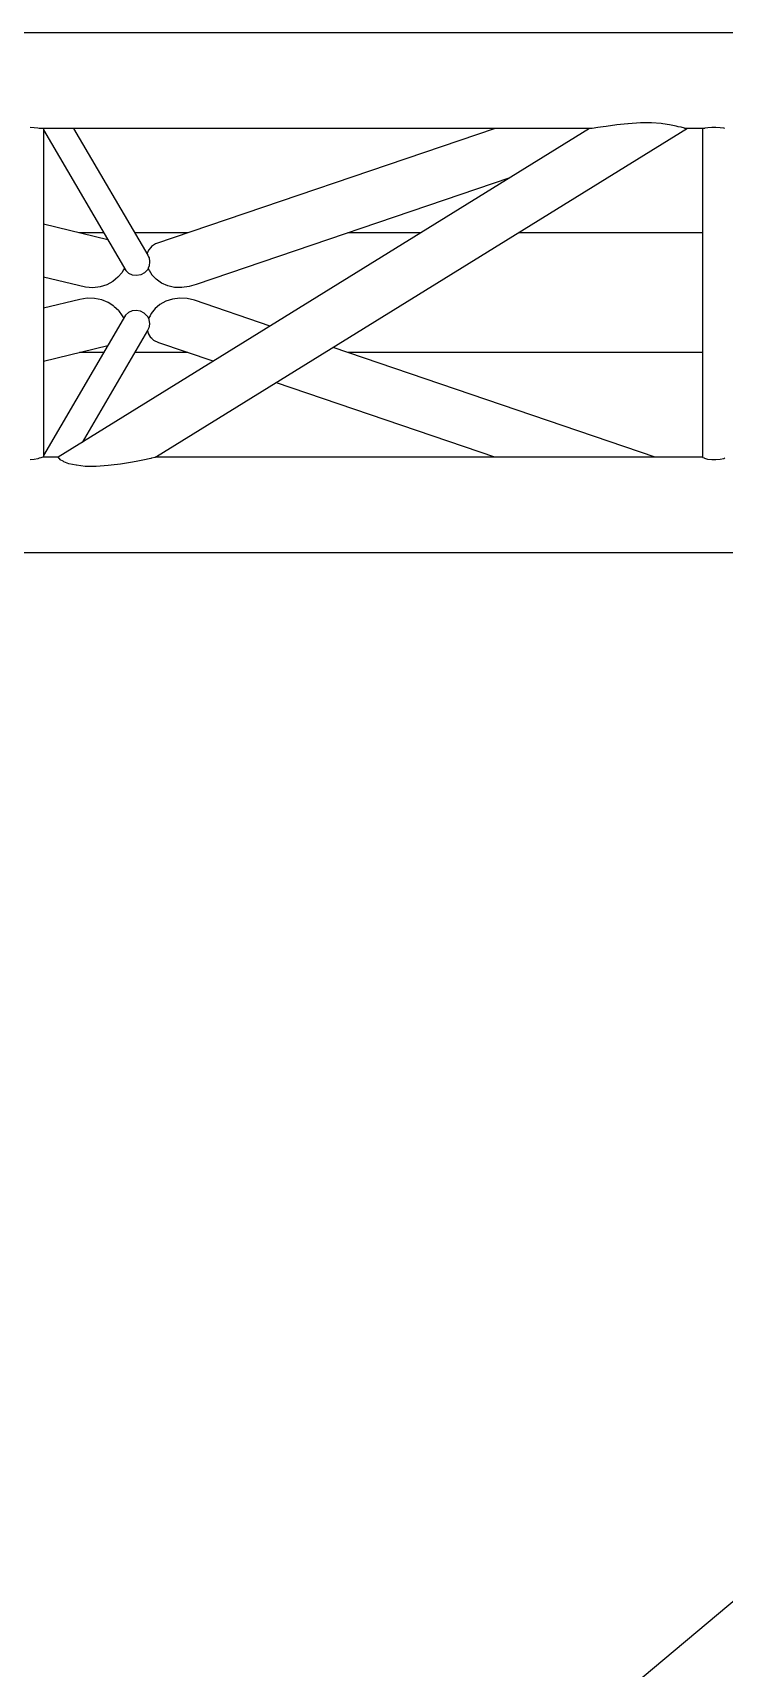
# Model space of a CAD drawing. Header units: millimetres. Extents: x 150209.93 to 150215.05, y 136675.65 to 136679.93.
# Drawn here: x 150211.1219 to 150211.1806, y 136677.022 to 136677.1608 of the extents above; entities that cross this region are included whole.
import ezdxf

# ---------------------------------------------------------------- set-up
doc = ezdxf.new("R2010")
doc.units = ezdxf.units.MM
doc.header["$LTSCALE"] = 0.25
doc.linetypes.add('CENTER', pattern=[50.8, 31.75, -6.35, 6.35, -6.35])
doc.linetypes.add('XKITLINE00', pattern=[0])

# ---------------------------------------------------------------- blocks, each defined once
blk = doc.blocks.new('çatıı')
at = {"color": 8, "linetype": 'XKITLINE00'}
for p, q in [((11718.97, 7650.57), (10454.1, 7650.57)), ((10968.79, 7610.28), (10967.03, 7610.38)), ((10970.38, 7610.08), (10968.79, 7610.28)), ((10970.88, 7609.97), (10970.38, 7610.08)), ((11205.36, 7609.97), (10970.88, 7609.97)), ((10971.64, 7609.96), (10970.88, 7609.97)), ((10972.45, 7609.95), (10971.64, 7609.96)), ((10972.26, 7609.97), (10972.23, 7609.95)), ((10972.61, 7609.93), (10972.45, 7609.95)), ((10972.65, 7609.97), (10972.61, 7609.93)), ((10972.73, 7609.97), (10972.73, 7470.61)), ((10972.73, 7609.34), (11007.69, 7549.65)), ((11204.41, 7609.94), (10978.91, 7470.45)), ((10985.48, 7609.97), (11016.96, 7556.21)), ((11164.43, 7609.97), (11020.29, 7560.97)), ((11245.95, 7609.97), (11020.64, 7470.6)), ((11205.35, 7609.97), (11204.41, 7609.94)), ((11204.53, 7609.97), (11204.47, 7609.95)), ((11205.49, 7609.97), (11205.35, 7609.97)), ((11207.89, 7610.37), (11205.49, 7609.97)), ((11210.26, 7610.63), (11207.89, 7610.37)), ((11211.48, 7610.86), (11210.26, 7610.63)), ((11216.02, 7611.47), (11211.48, 7610.86)), ((11220.62, 7611.88), (11216.02, 7611.47)), ((11220.88, 7611.92), (11220.62, 7611.88)), ((11225.99, 7612.29), (11220.88, 7611.92)), ((11230.71, 7612.32), (11225.99, 7612.29)), ((11234.78, 7612.02), (11230.71, 7612.32)), ((11235.47, 7611.88), (11234.78, 7612.02)), ((11238.32, 7611.57), (11235.47, 7611.88)), ((11241.12, 7610.99), (11238.32, 7611.57)), ((11242.03, 7610.63), (11241.12, 7610.99)), ((11243.25, 7610.45), (11242.03, 7610.63)), ((11244.73, 7610.03), (11243.25, 7610.45)), ((11244.73, 7610.03), (11244.78, 7609.97)), ((11253.19, 7609.97), (11244.78, 7609.97)), ((11245.77, 7609.95), (11244.78, 7609.97)), ((11245.83, 7609.93), (11245.77, 7609.95)), ((11245.91, 7609.97), (11245.83, 7609.93)), ((11252.6, 7609.96), (11252.32, 7609.94)), ((11252.32, 7609.94), (11252.32, 7470.49)), ((11252.48, 7609.97), (11252.46, 7609.95)), ((11253.18, 7609.97), (11252.6, 7609.96)), ((11253.41, 7610.05), (11253.18, 7609.97)), ((11254.67, 7610.26), (11253.41, 7610.05)), ((11256.26, 7610.37), (11254.67, 7610.26)), ((11258.02, 7610.37), (11256.26, 7610.37)), ((11259.78, 7610.27), (11258.02, 7610.37)), ((11261.37, 7610.08), (11259.78, 7610.27)), ((11261.87, 7609.97), (11261.37, 7610.08)), ((11170.63, 7589.05), (11037.55, 7543.81)), ((11000.04, 7562.7), (10972.73, 7569.34)), ((10998.3, 7565.67), (10987.81, 7565.67)), ((11034.12, 7565.67), (11011.34, 7565.67)), ((11132.84, 7565.67), (11101.87, 7565.67)), ((11252.32, 7565.67), (11174.33, 7565.67)), ((11017.24, 7558.33), (11016.61, 7556.67)), ((11018.29, 7559.52), (11017.24, 7558.33)), ((11018.53, 7559.85), (11018.29, 7559.52)), ((11020.29, 7560.97), (11018.53, 7559.85)), ((11007.13, 7550.59), (11006.61, 7549.84)), ((11016.96, 7556.21), (11016.83, 7556.3)), ((11017.11, 7550.45), (11016.83, 7549.96)), ((11016.96, 7556.21), (11017.33, 7555.48)), ((11017.17, 7550.68), (11017.11, 7550.45)), ((11017.52, 7551.71), (11017.17, 7550.68)), ((11017.17, 7550.69), (11017.44, 7550.01)), ((11017.33, 7555.48), (11017.54, 7555.09)), ((11017.44, 7550.01), (11017.57, 7549.83)), ((11017.69, 7553.35), (11017.52, 7551.71)), ((11017.54, 7555.09), (11017.72, 7553.55)), ((11017.72, 7553.55), (11017.69, 7553.35)), ((10987.63, 7543.31), (10972.73, 7546.93)), ((10987.63, 7543.31), (10987.54, 7543.34)), ((10990.63, 7542.59), (10987.63, 7543.31)), ((10999.66, 7543.67), (10996.8, 7542.78)), ((11002.17, 7545.05), (10999.66, 7543.67)), ((11003.28, 7546.02), (11002.17, 7545.05)), ((11004.32, 7546.8), (11003.28, 7546.02)), ((11006.09, 7548.84), (11004.32, 7546.8)), ((11006.61, 7549.84), (11006.09, 7548.84)), ((11008.93, 7548.48), (11007.69, 7549.65)), ((11010.5, 7547.77), (11008.93, 7548.48)), ((11012.24, 7547.56), (11010.5, 7547.77)), ((11013.99, 7547.89), (11012.24, 7547.56)), ((11015.57, 7548.72), (11013.99, 7547.89)), ((11016.7, 7549.83), (11015.57, 7548.72)), ((11016.83, 7549.96), (11016.7, 7549.83)), ((11017.57, 7549.83), (11018.72, 7547.86)), ((11018.72, 7547.86), (11020.53, 7546.02)), ((11020.53, 7546.02), (11020.59, 7545.96)), ((11022.8, 7544.35), (11020.59, 7545.96)), ((11025.44, 7543.19), (11022.8, 7544.35)), ((11028.39, 7542.54), (11025.44, 7543.19)), ((11037.55, 7543.81), (11034.6, 7542.86)), ((10988.12, 7537.43), (10972.73, 7533.68)), ((10991.25, 7537.9), (10988.12, 7537.43)), ((10993.74, 7542.41), (10990.63, 7542.59)), ((10994.41, 7537.83), (10991.25, 7537.9)), ((10996.8, 7542.78), (10993.74, 7542.41)), ((10997.45, 7537.22), (10994.41, 7537.83)), ((11000.21, 7536.11), (10997.45, 7537.22)), ((11002.56, 7534.54), (11000.21, 7536.11)), ((11024.63, 7536.67), (11022.14, 7535.3)), ((11027.49, 7537.56), (11024.63, 7536.67)), ((11030.57, 7537.93), (11027.49, 7537.56)), ((11031.49, 7542.43), (11028.39, 7542.54)), ((11033.74, 7537.75), (11030.57, 7537.93)), ((11034.6, 7542.86), (11031.49, 7542.43)), ((11036.82, 7537.04), (11033.74, 7537.75)), ((11068.91, 7526.13), (11036.82, 7537.04)), ((11007.57, 7530.7), (10972.73, 7471.21)), ((11002.56, 7534.54), (11002.77, 7534.31)), ((11004.63, 7532.66), (11002.77, 7534.31)), ((11004.63, 7532.66), (11006.17, 7530.52)), ((11006.17, 7530.52), (11006.8, 7529.4)), ((11008.81, 7531.86), (11007.57, 7530.7)), ((11010.38, 7532.58), (11008.81, 7531.86)), ((11012.12, 7532.79), (11010.38, 7532.58)), ((11013.87, 7532.47), (11012.12, 7532.79)), ((11015.45, 7531.64), (11013.87, 7532.47)), ((11016.6, 7530.51), (11015.45, 7531.64)), ((11016.71, 7530.4), (11016.6, 7530.51)), ((11016.71, 7530.4), (11017.28, 7529.42)), ((11017.28, 7529.42), (11017.49, 7528.8)), ((11017.33, 7529.33), (11017.32, 7529.3)), ((11018.01, 7530.51), (11017.33, 7529.33)), ((11018.45, 7531.52), (11018.01, 7530.51)), ((11020.07, 7533.55), (11018.45, 7531.52)), ((11021.04, 7534.31), (11020.07, 7533.55)), ((11022.14, 7535.3), (11021.04, 7534.31)), ((11016.94, 7524.3), (10989.1, 7476.76)), ((11016.88, 7524.18), (11017.02, 7523.71)), ((11017.31, 7525.03), (11016.94, 7524.3)), ((11017.02, 7523.71), (11017.12, 7523)), ((11017.12, 7523), (11018.11, 7521.33)), ((11017.51, 7525.42), (11017.31, 7525.03)), ((11017.49, 7528.8), (11017.66, 7527.15)), ((11017.7, 7526.96), (11017.51, 7525.42)), ((11017.66, 7527.15), (11017.7, 7526.96)), ((11000, 7517.78), (10972.73, 7511.15)), ((11018.66, 7520.88), (11018.11, 7521.33)), ((11019.6, 7520.01), (11018.66, 7520.88)), ((11021.65, 7519.06), (11019.6, 7520.01)), ((11044.78, 7511.2), (11021.65, 7519.06)), ((11232.32, 7470.57), (11095.68, 7517.02)), ((10998.3, 7514.87), (10988.07, 7514.87)), ((11033.98, 7514.87), (11011.42, 7514.87)), ((11252.32, 7514.87), (11102.01, 7514.87)), ((11164.29, 7470.57), (11071.56, 7502.1)), ((10968.79, 7469.49), (10967.03, 7469.31)), ((10970.38, 7469.84), (10968.79, 7469.49)), ((10970.88, 7470.04), (10970.38, 7469.84)), ((10971.64, 7470.18), (10970.88, 7470.04)), ((10972.45, 7470.45), (10971.64, 7470.18)), ((10972.61, 7470.62), (10972.45, 7470.45)), ((10979.1, 7470.57), (10972.57, 7470.57)), ((10972.73, 7470.61), (10972.59, 7470.6)), ((10972.73, 7470.61), (10972.61, 7470.62)), ((10978.91, 7470.45), (10979.17, 7470.06)), ((10979.27, 7470.03), (10979.17, 7470.06)), ((10979.27, 7470.03), (10979.87, 7469.32)), ((10981.07, 7468.85), (10979.87, 7469.32)), ((10981.4, 7468.54), (10981.07, 7468.85)), ((10983.57, 7467.68), (10981.4, 7468.54)), ((10986.6, 7467.11), (10983.57, 7467.68)), ((10986.72, 7467.07), (10986.6, 7467.11)), ((10990.48, 7466.6), (10986.72, 7467.07)), ((11000.25, 7466.94), (10995.06, 7466.56)), ((11001.43, 7467.11), (11000.25, 7466.94)), ((11005.48, 7467.54), (11001.43, 7467.11)), ((11010.51, 7468.34), (11005.48, 7467.54)), ((11012.84, 7468.85), (11010.51, 7468.34)), ((11014.87, 7469.18), (11012.84, 7468.85)), ((11018.23, 7469.93), (11014.87, 7469.18)), ((11018.56, 7470.03), (11018.23, 7469.93)), ((11020.13, 7470.37), (11018.56, 7470.03)), ((11020.6, 7470.61), (11020.13, 7470.37)), ((11252.32, 7470.57), (11020.52, 7470.57)), ((11020.64, 7470.6), (11020.58, 7470.6)), ((11020.64, 7470.6), (11020.6, 7470.61)), ((11252.32, 7470.49), (11252.6, 7470.21)), ((11253.18, 7470.03), (11252.6, 7470.21)), ((11253.41, 7469.89), (11253.18, 7470.03)), ((11254.67, 7469.52), (11253.41, 7469.89)), ((11256.26, 7469.32), (11254.67, 7469.52)), ((11258.02, 7469.31), (11256.26, 7469.32)), ((11259.78, 7469.49), (11258.02, 7469.31)), ((11261.37, 7469.84), (11259.78, 7469.49)), ((11261.87, 7470.03), (11261.37, 7469.84)), ((10995.06, 7466.56), (10990.48, 7466.6)), ((11718.96, 7429.97), (10454.1, 7429.97)), ((11763.8, 7402.36), (10108.23, 6016.08))]:
    blk.add_line(p, q, dxfattribs=at)
at = {"color": 8, "linetype": 'CENTER'}
for p, q in [((11840, 7630.27), (10454.1, 7630.27)), ((11840, 7450.27), (10096.38, 5990.27))]:
    blk.add_line(p, q, dxfattribs=at)

msp = doc.modelspace()

# ---------------------------------------------------------------- block references
at = {"xscale": 0.0002000170049888334, "yscale": 0.0002000170049888334, "zscale": 0.0002000170049888334}
msp.add_blockref('çatıı', (150208.92807, 136675.63059), dxfattribs=at)

doc.saveas('drawing.dxf')
